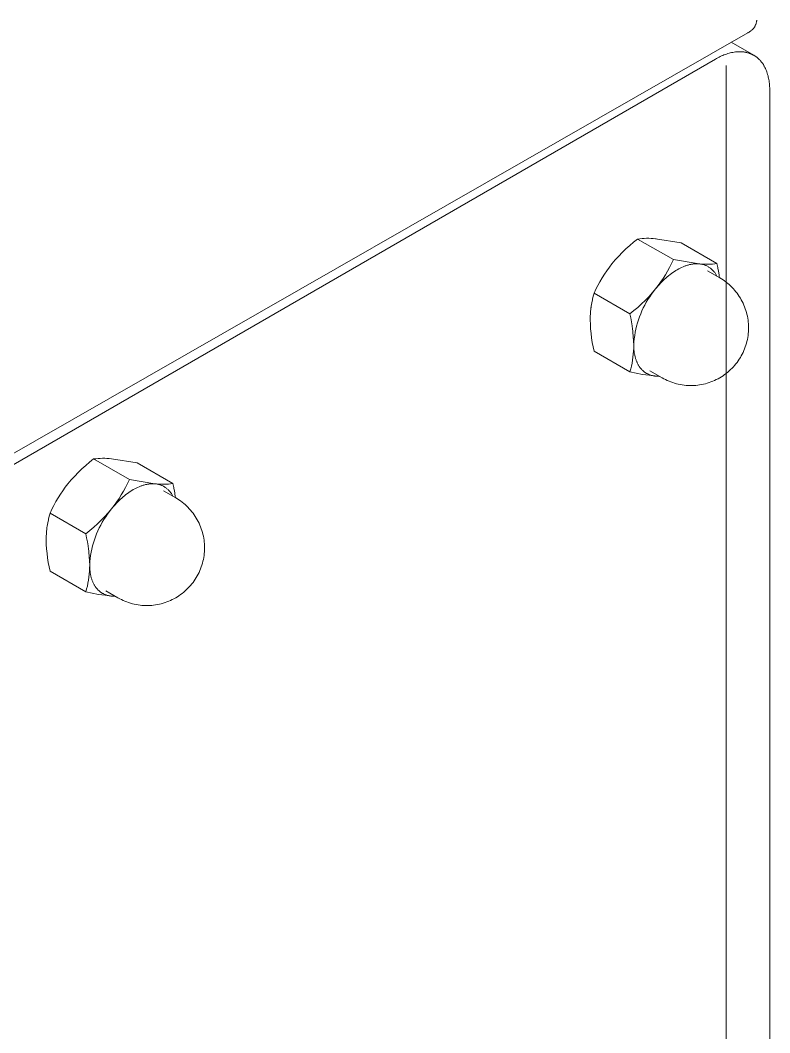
# Model space of a CAD drawing. Header units: inches. Extents: x -14 to 184, y -4 to 134.
# Drawn here: x 172.62 to 176.45, y 71.95 to 77.12 of the extents above; entities that cross this region are included whole.
import ezdxf

# ---------------------------------------------------------------- set-up
doc = ezdxf.new("R2010")
doc.units = ezdxf.units.IN
doc.layers.add('ZANO_R', color=7, linetype='Continuous', lineweight=0)

msp = doc.modelspace()

# ---------------------------------------------------------------- linework, layer by layer
at = {"layer": 'ZANO_R'}
for p, q in [((176.381, 77.10528), (176.38007, 77.10276)), ((176.38184, 77.10784), (176.381, 77.10528)), ((176.3826, 77.11042), (176.38184, 77.10784)), ((176.38326, 77.11303), (176.3826, 77.11042)), ((176.38384, 77.11566), (176.38326, 77.11303)), ((176.38433, 77.11831), (176.38384, 77.11566)), ((176.38473, 77.12097), (176.38433, 77.11831)), ((176.38503, 77.12365), (176.38473, 77.12097)), ((176.33842, 77.05908), (163.9683, 69.97924)), ((176.34086, 77.06021), (176.33842, 77.05908)), ((176.34327, 77.06143), (176.34086, 77.06021)), ((176.34562, 77.06272), (176.34327, 77.06143)), ((176.34794, 77.0641), (176.34562, 77.06272)), ((176.3502, 77.06555), (176.34794, 77.0641)), ((176.35242, 77.06708), (176.3502, 77.06555)), ((176.35458, 77.06869), (176.35242, 77.06708)), ((176.35668, 77.07037), (176.35458, 77.06869)), ((176.35873, 77.07212), (176.35668, 77.07037)), ((176.36072, 77.07393), (176.35873, 77.07212)), ((176.36264, 77.07582), (176.36072, 77.07393)), ((176.3645, 77.07777), (176.36264, 77.07582)), ((176.36629, 77.07978), (176.3645, 77.07777)), ((176.36801, 77.08185), (176.36629, 77.07978)), ((176.36966, 77.08398), (176.36801, 77.08185)), ((176.37123, 77.08616), (176.36966, 77.08398)), ((176.37273, 77.08839), (176.37123, 77.08616)), ((176.37416, 77.09068), (176.37273, 77.08839)), ((176.3755, 77.09301), (176.37416, 77.09068)), ((176.37677, 77.09539), (176.3755, 77.09301)), ((176.37795, 77.09781), (176.37677, 77.09539)), ((176.37905, 77.10026), (176.37795, 77.09781)), ((176.38007, 77.10276), (176.37905, 77.10026)), ((176.36983, 76.94437), (176.25442, 77.011)), ((176.22364, 76.94875), (176.23011, 76.95101)), ((176.23011, 76.95101), (176.23659, 76.95309)), ((176.23659, 76.95309), (176.24309, 76.95499)), ((176.24309, 76.95499), (176.24958, 76.95669)), ((176.24958, 76.95669), (176.25607, 76.95819)), ((176.25607, 76.95819), (176.26255, 76.95949)), ((176.26255, 76.95949), (176.26901, 76.96058)), ((176.26901, 76.96058), (176.27545, 76.96146)), ((176.27545, 76.96146), (176.28186, 76.96213)), ((176.28186, 76.96213), (176.28823, 76.96257)), ((176.28823, 76.96257), (176.2914, 76.96271)), ((176.2914, 76.96271), (176.29456, 76.96279)), ((176.29456, 76.96279), (176.29771, 76.96281)), ((176.29771, 76.96281), (176.30084, 76.96278)), ((176.30084, 76.96278), (176.30396, 76.96269)), ((176.30396, 76.96269), (176.30706, 76.96254)), ((176.30706, 76.96254), (176.31015, 76.96234)), ((176.31015, 76.96234), (176.31322, 76.96207)), ((176.31322, 76.96207), (176.31627, 76.96175)), ((176.31627, 76.96175), (176.31931, 76.96137)), ((176.31931, 76.96137), (176.32232, 76.96092)), ((176.32232, 76.96092), (176.32532, 76.96042)), ((176.32532, 76.96042), (176.32829, 76.95986)), ((176.32829, 76.95986), (176.33124, 76.95925)), ((176.33124, 76.95925), (176.33417, 76.95857)), ((176.33417, 76.95857), (176.33708, 76.95783)), ((176.33708, 76.95783), (176.33996, 76.95703)), ((176.33996, 76.95703), (176.34281, 76.95618)), ((176.34281, 76.95618), (176.34564, 76.95526)), ((176.34564, 76.95526), (176.34845, 76.95428)), ((176.34845, 76.95428), (176.35122, 76.95325)), ((176.35122, 76.95325), (176.35397, 76.95216)), ((176.35397, 76.95216), (176.35669, 76.951)), ((176.35669, 76.951), (176.35938, 76.94979)), ((176.35938, 76.94979), (176.36204, 76.94852)), ((176.17298, 76.92487), (164.20227, 70.01358)), ((176.17298, 76.92487), (176.17916, 76.92836)), ((176.17916, 76.92836), (176.18539, 76.93172)), ((176.18539, 76.93172), (176.19167, 76.93494)), ((176.19167, 76.93494), (176.19799, 76.93801)), ((176.19799, 76.93801), (176.20436, 76.94094)), ((176.20436, 76.94094), (176.21076, 76.94371)), ((176.21076, 76.94371), (176.21718, 76.94631)), ((176.21718, 76.94631), (176.22364, 76.94875)), ((176.36204, 76.94852), (176.36467, 76.9472)), ((176.36467, 76.9472), (176.36727, 76.94581)), ((176.36727, 76.94581), (176.36983, 76.94437)), ((176.36983, 76.94437), (176.37236, 76.94287)), ((176.37236, 76.94287), (176.37486, 76.94131)), ((176.37486, 76.94131), (176.37732, 76.9397)), ((176.37732, 76.9397), (176.37975, 76.93803)), ((176.37975, 76.93803), (176.38214, 76.93631)), ((176.38214, 76.93631), (176.3845, 76.93453)), ((176.3845, 76.93453), (176.38682, 76.9327)), ((176.38682, 76.9327), (176.38911, 76.93081)), ((176.38911, 76.93081), (176.39135, 76.92887)), ((176.39135, 76.92887), (176.39356, 76.92688)), ((176.39356, 76.92688), (176.39573, 76.92483)), ((176.39573, 76.92483), (176.39786, 76.92273)), ((176.39786, 76.92273), (176.39995, 76.92059)), ((176.39995, 76.92059), (176.40201, 76.91839)), ((176.40201, 76.91839), (176.40402, 76.91614)), ((176.40402, 76.91614), (176.40599, 76.91385)), ((176.40599, 76.91385), (176.40792, 76.9115)), ((176.40792, 76.9115), (176.40981, 76.90911)), ((176.40981, 76.90911), (176.41166, 76.90668)), ((176.41166, 76.90668), (176.41346, 76.9042)), ((176.41346, 76.9042), (176.41523, 76.90167)), ((176.41523, 76.90167), (176.41695, 76.8991)), ((176.41695, 76.8991), (176.41863, 76.89649)), ((176.22866, 76.89273), (176.22866, 64.22738)), ((176.41863, 76.89649), (176.42027, 76.89383)), ((176.42027, 76.89383), (176.42186, 76.89113)), ((176.42186, 76.89113), (176.42341, 76.8884)), ((176.42341, 76.8884), (176.42492, 76.88562)), ((176.42492, 76.88562), (176.42639, 76.88281)), ((176.42639, 76.88281), (176.42919, 76.87707)), ((176.42919, 76.87707), (176.43182, 76.87118)), ((176.43182, 76.87118), (176.43428, 76.86517)), ((176.43428, 76.86517), (176.43656, 76.85902)), ((176.43656, 76.85902), (176.43868, 76.85276)), ((176.43868, 76.85276), (176.44062, 76.84639)), ((176.44062, 76.84639), (176.4424, 76.83991)), ((176.4424, 76.83991), (176.444, 76.83334)), ((176.444, 76.83334), (176.44544, 76.82669)), ((176.44544, 76.82669), (176.44672, 76.81995)), ((176.44672, 76.81995), (176.44784, 76.81315)), ((176.44784, 76.81315), (176.44879, 76.80628)), ((176.44879, 76.80628), (176.44959, 76.79935)), ((176.44959, 76.79935), (176.45024, 76.79238)), ((176.45024, 76.79238), (176.45074, 76.78536)), ((176.45074, 76.78536), (176.45109, 76.77831)), ((176.45109, 76.77831), (176.4513, 76.77124)), ((176.4513, 76.77124), (176.45137, 76.76414)), ((176.45137, 64.0988), (176.45137, 76.76414)), ((175.71551, 75.95411), (175.73488, 75.97168)), ((175.73488, 75.97168), (175.75481, 75.98861)), ((175.75481, 75.98861), (175.77529, 76.00488)), ((175.77529, 76.00488), (175.78666, 76.0063)), ((175.95822, 75.89926), (175.77529, 76.00488)), ((175.78666, 76.0063), (175.79807, 76.00738)), ((175.79807, 76.00738), (175.80952, 76.0081)), ((175.80952, 76.0081), (175.82097, 76.00847)), ((175.82097, 76.00847), (175.83244, 76.00848)), ((175.83244, 76.00848), (175.84389, 76.00815)), ((175.84389, 76.00815), (175.85534, 76.00746)), ((175.85534, 76.00746), (175.86675, 76.00641)), ((175.86965, 76.00612), (175.86675, 76.00641)), ((175.86675, 76.00641), (175.998, 75.98498)), ((175.998, 75.98498), (176.18093, 75.87937)), ((175.66097, 75.89777), (175.67853, 75.91714)), ((175.67853, 75.91714), (175.69672, 75.93593)), ((175.69672, 75.93593), (175.71551, 75.95411)), ((175.63062, 75.86038), (175.64404, 75.87783)), ((175.64404, 75.87783), (175.66097, 75.89777)), ((175.94884, 75.87934), (175.93886, 75.85972)), ((175.95822, 75.89926), (175.94884, 75.87934)), ((176.08946, 75.87783), (175.95822, 75.89926)), ((176.00781, 75.86285), (176.00043, 75.85959)), ((176.01514, 75.8658), (176.00781, 75.86285)), ((176.01879, 75.86716), (176.01514, 75.8658)), ((176.02242, 75.86844), (176.01879, 75.86716)), ((176.02603, 75.86964), (176.02242, 75.86844)), ((176.02962, 75.87076), (176.02603, 75.86964)), ((176.03318, 75.87181), (176.02962, 75.87076)), ((176.03673, 75.87277), (176.03318, 75.87181)), ((176.04025, 75.87366), (176.03673, 75.87277)), ((176.04375, 75.87447), (176.04025, 75.87366)), ((176.04722, 75.8752), (176.04375, 75.87447)), ((176.05067, 75.87586), (176.04722, 75.8752)), ((176.05408, 75.87643), (176.05067, 75.87586)), ((176.05747, 75.87693), (176.05408, 75.87643)), ((176.06082, 75.87736), (176.05747, 75.87693)), ((176.06415, 75.8777), (176.06082, 75.87736)), ((176.06744, 75.87798), (176.06415, 75.8777)), ((176.07069, 75.87817), (176.06744, 75.87798)), ((176.07391, 75.8783), (176.07069, 75.87817)), ((176.0771, 75.87835), (176.07391, 75.8783)), ((176.08025, 75.87833), (176.0771, 75.87835)), ((176.08336, 75.87823), (176.08025, 75.87833)), ((176.08643, 75.87807), (176.08336, 75.87823)), ((176.08946, 75.87783), (176.08643, 75.87807)), ((176.10088, 75.87679), (176.08946, 75.87783)), ((176.09319, 75.87747), (176.08946, 75.87783)), ((176.09689, 75.87698), (176.09319, 75.87747)), ((176.10058, 75.87637), (176.09689, 75.87698)), ((176.10425, 75.87563), (176.10058, 75.87637)), ((176.11232, 75.8761), (176.10088, 75.87679)), ((176.10789, 75.87477), (176.10425, 75.87563)), ((176.1115, 75.87379), (176.10789, 75.87477)), ((176.11507, 75.87268), (176.1115, 75.87379)), ((176.12378, 75.87576), (176.11232, 75.8761)), ((176.1186, 75.87145), (176.11507, 75.87268)), ((176.12209, 75.87011), (176.1186, 75.87145)), ((176.12554, 75.86865), (176.12209, 75.87011)), ((176.13524, 75.87578), (176.12378, 75.87576)), ((176.12893, 75.86707), (176.12554, 75.86865)), ((176.13226, 75.86538), (176.12893, 75.86707)), ((176.13554, 75.86358), (176.13226, 75.86538)), ((176.1467, 75.87615), (176.13524, 75.87578)), ((176.13875, 75.86166), (176.13554, 75.86358)), ((176.15814, 75.87687), (176.1467, 75.87615)), ((176.16955, 75.87795), (176.15814, 75.87687)), ((176.18093, 75.87937), (176.16955, 75.87795)), ((176.18093, 75.87937), (176.18363, 75.8667)), ((176.18523, 75.85882), (176.18363, 75.8667)), ((175.59368, 75.80565), (175.60543, 75.82427)), ((175.60543, 75.82427), (175.61775, 75.84251)), ((175.61775, 75.84251), (175.63062, 75.86038)), ((175.91711, 75.82144), (175.90536, 75.80282)), ((175.92828, 75.84041), (175.91711, 75.82144)), ((175.9266, 75.81128), (175.91948, 75.80508)), ((175.9338, 75.81727), (175.9266, 75.81128)), ((175.93886, 75.85972), (175.92828, 75.84041)), ((175.94107, 75.82303), (175.9338, 75.81727)), ((175.9484, 75.82855), (175.94107, 75.82303)), ((175.95579, 75.83381), (175.9484, 75.82855)), ((175.96321, 75.83881), (175.95579, 75.83381)), ((175.97065, 75.84355), (175.96321, 75.83881)), ((175.97811, 75.84799), (175.97065, 75.84355)), ((175.98556, 75.85216), (175.97811, 75.84799)), ((175.99301, 75.85602), (175.98556, 75.85216)), ((176.00043, 75.85959), (175.99301, 75.85602)), ((176.19534, 75.80636), (176.1327, 75.84253)), ((176.1419, 75.85964), (176.13875, 75.86166)), ((176.14498, 75.85752), (176.1419, 75.85964)), ((176.14798, 75.85529), (176.14498, 75.85752)), ((176.15091, 75.85296), (176.14798, 75.85529)), ((176.15375, 75.85053), (176.15091, 75.85296)), ((176.15652, 75.84801), (176.15375, 75.85053)), ((176.15919, 75.8454), (176.15652, 75.84801)), ((176.16178, 75.8427), (176.15919, 75.8454)), ((176.16427, 75.83991), (176.16178, 75.8427)), ((176.16667, 75.83704), (176.16427, 75.83991)), ((176.16896, 75.83408), (176.16667, 75.83704)), ((176.17116, 75.83106), (176.16896, 75.83408)), ((176.17325, 75.82796), (176.17116, 75.83106)), ((176.17524, 75.82479), (176.17325, 75.82796)), ((176.17712, 75.82156), (176.17524, 75.82479)), ((176.17889, 75.81826), (176.17712, 75.82156)), ((176.18055, 75.81491), (176.17889, 75.81826)), ((176.18523, 75.85882), (176.18632, 75.85332)), ((176.18723, 75.84858), (176.18632, 75.85332)), ((176.18723, 75.84858), (176.19033, 75.83145)), ((176.19088, 75.8282), (176.19033, 75.83145)), ((176.19088, 75.8282), (176.19166, 75.8235)), ((176.19252, 75.81806), (176.19166, 75.8235)), ((176.19252, 75.81806), (176.19298, 75.81512)), ((176.19403, 75.80796), (176.19298, 75.81512)), ((175.56195, 75.74774), (175.57193, 75.76737)), ((175.57193, 75.76737), (175.58251, 75.78667)), ((175.58251, 75.78667), (175.59368, 75.80565)), ((175.88017, 75.76671), (175.86675, 75.74925)), ((175.87912, 75.76404), (175.87286, 75.7567)), ((175.88552, 75.77127), (175.87912, 75.76404)), ((175.89304, 75.78457), (175.88017, 75.76671)), ((175.89207, 75.77836), (175.88552, 75.77127)), ((175.89875, 75.7853), (175.89207, 75.77836)), ((175.90536, 75.80282), (175.89304, 75.78457)), ((175.90555, 75.79207), (175.89875, 75.7853)), ((175.91246, 75.79867), (175.90555, 75.79207)), ((175.91948, 75.80508), (175.91246, 75.79867)), ((176.19403, 75.80796), (176.19417, 75.80704)), ((176.19534, 75.80636), (176.20389, 75.80123)), ((176.20389, 75.80123), (176.21227, 75.79581)), ((176.21227, 75.79581), (176.22046, 75.79012)), ((176.22046, 75.79012), (176.22844, 75.78415)), ((176.22844, 75.78415), (176.23623, 75.77791)), ((176.23623, 75.77791), (176.2438, 75.77141)), ((176.2438, 75.77141), (176.25114, 75.76466)), ((176.25114, 75.76466), (176.25825, 75.75767)), ((175.54451, 75.69679), (175.54831, 75.71237)), ((175.54831, 75.71237), (175.55258, 75.72782)), ((175.55258, 75.72782), (175.56195, 75.74774)), ((175.55258, 75.72782), (175.7355, 75.62221)), ((175.83226, 75.70995), (175.81407, 75.69116)), ((175.83719, 75.70963), (175.82825, 75.69578)), ((175.84983, 75.72932), (175.83226, 75.70995)), ((175.84659, 75.72317), (175.83719, 75.70963)), ((175.85645, 75.73638), (175.84659, 75.72317)), ((175.86675, 75.74925), (175.84983, 75.72932)), ((175.86675, 75.74925), (175.85645, 75.73638)), ((175.87286, 75.7567), (175.86675, 75.74925)), ((176.25825, 75.75767), (176.26512, 75.75044)), ((176.26512, 75.75044), (176.27175, 75.74298)), ((176.27175, 75.74298), (176.27812, 75.73531)), ((176.27812, 75.73531), (176.28422, 75.72742)), ((176.28422, 75.72742), (176.29006, 75.71933)), ((176.29006, 75.71933), (176.29561, 75.71105)), ((176.29561, 75.71105), (176.30089, 75.70258)), ((175.53686, 75.65445), (175.53792, 75.66194)), ((175.53792, 75.66194), (175.54066, 75.67818)), ((175.54066, 75.67818), (175.54395, 75.69432)), ((175.54395, 75.69432), (175.54439, 75.69628)), ((175.54439, 75.69628), (175.54451, 75.69679)), ((175.77591, 75.6554), (175.75598, 75.63848)), ((175.79528, 75.67297), (175.77591, 75.6554)), ((175.81407, 75.69116), (175.79528, 75.67297)), ((175.81179, 75.66722), (175.8043, 75.65253)), ((175.81978, 75.68164), (175.81179, 75.66722)), ((175.82825, 75.69578), (175.81978, 75.68164)), ((176.30089, 75.70258), (176.30588, 75.69395)), ((176.30588, 75.69395), (176.31057, 75.68515)), ((176.31057, 75.68515), (176.31496, 75.67619)), ((176.31496, 75.67619), (176.31905, 75.66709)), ((176.31905, 75.66709), (176.32283, 75.65786)), ((176.32283, 75.65786), (176.32629, 75.64851)), ((175.53269, 75.59083), (175.53284, 75.60303)), ((175.53283, 75.60303), (175.53303, 75.60951)), ((175.53304, 75.60951), (175.53365, 75.6216)), ((175.53365, 75.6216), (175.53456, 75.63366)), ((175.53456, 75.63366), (175.53578, 75.6457)), ((175.53577, 75.6457), (175.53664, 75.65284)), ((175.53665, 75.65284), (175.53686, 75.65445)), ((175.75598, 75.63848), (175.7355, 75.62221)), ((175.7355, 75.62221), (175.73979, 75.60175)), ((175.78487, 75.60708), (175.77943, 75.59151)), ((175.79083, 75.62244), (175.78487, 75.60708)), ((175.79731, 75.6376), (175.79083, 75.62244)), ((175.8043, 75.65253), (175.79731, 75.6376)), ((176.32629, 75.64851), (176.32944, 75.63904)), ((176.32944, 75.63904), (176.33226, 75.62948)), ((176.33226, 75.62948), (176.33476, 75.61982)), ((176.33476, 75.61982), (176.33694, 75.61009)), ((176.33694, 75.61009), (176.33878, 75.60028)), ((175.53342, 75.56777), (175.53269, 75.59083)), ((175.53486, 75.54475), (175.53342, 75.56777)), ((175.73979, 75.60175), (175.74369, 75.58121)), ((175.74369, 75.58121), (175.7471, 75.5609)), ((175.7471, 75.5609), (175.7473, 75.55962)), ((175.7473, 75.55962), (175.74815, 75.55395)), ((175.74815, 75.55395), (175.74861, 75.5508)), ((175.77015, 75.55988), (175.76632, 75.54385)), ((175.77452, 75.57578), (175.77015, 75.55988)), ((175.77943, 75.59151), (175.77452, 75.57578)), ((176.33878, 75.60028), (176.34029, 75.59043)), ((176.34029, 75.59043), (176.34147, 75.58052)), ((176.34147, 75.58052), (176.34231, 75.57058)), ((176.34231, 75.57058), (176.34281, 75.56062)), ((176.34281, 75.56062), (176.34298, 75.55065)), ((175.537, 75.52178), (175.53486, 75.54475)), ((175.53985, 75.49888), (175.537, 75.52178)), ((175.74861, 75.5508), (175.7554, 75.46225)), ((175.76029, 75.51144), (175.7581, 75.4951)), ((175.76303, 75.5277), (175.76029, 75.51144)), ((175.76632, 75.54385), (175.76303, 75.5277)), ((176.33878, 75.50101), (176.33694, 75.49121)), ((176.34029, 75.51087), (176.33878, 75.50101)), ((176.34147, 75.52078), (176.34029, 75.51087)), ((176.34231, 75.53071), (176.34147, 75.52078)), ((176.34281, 75.54068), (176.34231, 75.53071)), ((176.34298, 75.55065), (176.34281, 75.54068)), ((175.5434, 75.47608), (175.53985, 75.49888)), ((175.54764, 75.45341), (175.5434, 75.47608)), ((175.55258, 75.43087), (175.54764, 75.45341)), ((175.7554, 75.46225), (175.75517, 75.44682)), ((175.75647, 75.4787), (175.7554, 75.46225)), ((175.7554, 75.46225), (175.75551, 75.45424)), ((175.75551, 75.45424), (175.75584, 75.44631)), ((175.7581, 75.4951), (175.75647, 75.4787)), ((176.32629, 75.45279), (176.32283, 75.44344)), ((176.32944, 75.46225), (176.32629, 75.45279)), ((176.33226, 75.47182), (176.32944, 75.46225)), ((176.33476, 75.48148), (176.33226, 75.47182)), ((176.33694, 75.49121), (176.33476, 75.48148)), ((175.55258, 75.43087), (175.7355, 75.32526)), ((175.75149, 75.40068), (175.74927, 75.3854)), ((175.75321, 75.41601), (175.75149, 75.40068)), ((175.75444, 75.4314), (175.75321, 75.41601)), ((175.75517, 75.44682), (175.75444, 75.4314)), ((175.75584, 75.44631), (175.7564, 75.43847)), ((175.7564, 75.43847), (175.75719, 75.43072)), ((175.75719, 75.43072), (175.75821, 75.42309)), ((175.75821, 75.42309), (175.75948, 75.4156)), ((175.75948, 75.4156), (175.7602, 75.4119)), ((175.7602, 75.4119), (175.76098, 75.40825)), ((175.76098, 75.40825), (175.76182, 75.40463)), ((175.76182, 75.40463), (175.76272, 75.40105)), ((175.76272, 75.40105), (175.76369, 75.39752)), ((175.76369, 75.39752), (175.76471, 75.39404)), ((176.30089, 75.39871), (176.29561, 75.39025)), ((176.30588, 75.40735), (176.30089, 75.39871)), ((176.31057, 75.41615), (176.30588, 75.40735)), ((176.31496, 75.42511), (176.31057, 75.41615)), ((176.31905, 75.4342), (176.31496, 75.42511)), ((176.32283, 75.44344), (176.31905, 75.4342)), ((175.74336, 75.35511), (175.73967, 75.34012)), ((175.74656, 75.37021), (175.74336, 75.35511)), ((175.74927, 75.3854), (175.74656, 75.37021)), ((175.76471, 75.39404), (175.76579, 75.3906)), ((175.76579, 75.3906), (175.76694, 75.38721)), ((175.76694, 75.38721), (175.76814, 75.38387)), ((175.76814, 75.38387), (175.7694, 75.38058)), ((175.7694, 75.38058), (175.77072, 75.37735)), ((175.77072, 75.37735), (175.77211, 75.37417)), ((175.77211, 75.37417), (175.77355, 75.37104)), ((175.77355, 75.37104), (175.77504, 75.36798)), ((175.77504, 75.36798), (175.7766, 75.36497)), ((175.7766, 75.36497), (175.77822, 75.36203)), ((175.77822, 75.36203), (175.77989, 75.35915)), ((175.77989, 75.35915), (175.78161, 75.35633)), ((175.78161, 75.35633), (175.7834, 75.35358)), ((175.7834, 75.35358), (175.78523, 75.35089)), ((175.78523, 75.35089), (175.78713, 75.34827)), ((175.78713, 75.34827), (175.78907, 75.34572)), ((175.78907, 75.34572), (175.79107, 75.34324)), ((176.26512, 75.35086), (176.25825, 75.34363)), ((176.27175, 75.35831), (176.26512, 75.35086)), ((176.27812, 75.36599), (176.27175, 75.35831)), ((176.28422, 75.37388), (176.27812, 75.36599)), ((176.29006, 75.38197), (176.28422, 75.37388)), ((176.29561, 75.39025), (176.29006, 75.38197)), ((175.73967, 75.34012), (175.7355, 75.32526)), ((175.7355, 75.32526), (175.76807, 75.31848)), ((175.76807, 75.31848), (175.80082, 75.31264)), ((175.79107, 75.34324), (175.79312, 75.34083)), ((175.79312, 75.34083), (175.79522, 75.33849)), ((175.79522, 75.33849), (175.79737, 75.33622)), ((175.79737, 75.33622), (175.79956, 75.33403)), ((175.79956, 75.33403), (175.80181, 75.33191)), ((175.80082, 75.31264), (175.83372, 75.30776)), ((175.80181, 75.33191), (175.8041, 75.32986)), ((175.8041, 75.32986), (175.80644, 75.32789)), ((175.80644, 75.32789), (175.80882, 75.32599)), ((175.80882, 75.32599), (175.81124, 75.32417)), ((175.81124, 75.32417), (175.81371, 75.32243)), ((175.81371, 75.32243), (175.81622, 75.32076)), ((175.81622, 75.32076), (175.81876, 75.31917)), ((175.81876, 75.31917), (175.82135, 75.31765)), ((175.82135, 75.31765), (175.82397, 75.31622)), ((175.82397, 75.31622), (175.82662, 75.31486)), ((175.82662, 75.31486), (175.82931, 75.31358)), ((175.82931, 75.31358), (175.83204, 75.31237)), ((175.83204, 75.31237), (175.83479, 75.31124)), ((175.83372, 75.30776), (175.86675, 75.30383)), ((175.83479, 75.31124), (175.83757, 75.31019)), ((175.90007, 75.29493), (175.83743, 75.3311)), ((175.83757, 75.31019), (175.84039, 75.30922)), ((175.84039, 75.30922), (175.84323, 75.30832)), ((175.84323, 75.30832), (175.84609, 75.3075)), ((175.84609, 75.3075), (175.84898, 75.30675)), ((175.84898, 75.30675), (175.85189, 75.30608)), ((175.85189, 75.30608), (175.85483, 75.30548)), ((175.85483, 75.30548), (175.85778, 75.30496)), ((175.85778, 75.30496), (175.86076, 75.30451)), ((175.86076, 75.30451), (175.86375, 75.30413)), ((175.86375, 75.30413), (175.86675, 75.30383)), ((175.86675, 75.30383), (175.87695, 75.30301)), ((175.86675, 75.30383), (175.87137, 75.3035)), ((175.87137, 75.3035), (175.876, 75.30333)), ((175.876, 75.30333), (175.88064, 75.30333)), ((175.87695, 75.30301), (175.88716, 75.30238)), ((175.88064, 75.30333), (175.88527, 75.30348)), ((175.90879, 75.29009), (175.90007, 75.29493)), ((176.19534, 75.29493), (176.18662, 75.29009)), ((176.20389, 75.30006), (176.19534, 75.29493)), ((176.21227, 75.30548), (176.20389, 75.30006)), ((176.22046, 75.31118), (176.21227, 75.30548)), ((176.22844, 75.31715), (176.22046, 75.31118)), ((176.23623, 75.32339), (176.22844, 75.31715)), ((176.2438, 75.32989), (176.23623, 75.32339)), ((176.25114, 75.33663), (176.2438, 75.32989)), ((176.25825, 75.34363), (176.25114, 75.33663)), ((175.91767, 75.28555), (175.90879, 75.29009)), ((175.92669, 75.28131), (175.91767, 75.28555)), ((175.93586, 75.27737), (175.92669, 75.28131)), ((175.94515, 75.27375), (175.93586, 75.27737)), ((175.95456, 75.27045), (175.94515, 75.27375)), ((175.96408, 75.26746), (175.95456, 75.27045)), ((175.97369, 75.2648), (175.96408, 75.26746)), ((175.98339, 75.26246), (175.97369, 75.2648)), ((175.99316, 75.26045), (175.98339, 75.26246)), ((176.00299, 75.25878), (175.99316, 75.26045)), ((176.01287, 75.25743), (176.00299, 75.25878)), ((176.0228, 75.25643), (176.01287, 75.25743)), ((176.03275, 75.25575), (176.0228, 75.25643)), ((176.04272, 75.25542), (176.03275, 75.25575)), ((176.05269, 75.25542), (176.04272, 75.25542)), ((176.06266, 75.25575), (176.05269, 75.25542)), ((176.07261, 75.25643), (176.06266, 75.25575)), ((176.08253, 75.25743), (176.07261, 75.25643)), ((176.09242, 75.25878), (176.08253, 75.25743)), ((176.10225, 75.26045), (176.09242, 75.25878)), ((176.11202, 75.26246), (176.10225, 75.26045)), ((176.12172, 75.2648), (176.11202, 75.26246)), ((176.13133, 75.26746), (176.12172, 75.2648)), ((176.14084, 75.27045), (176.13133, 75.26746)), ((176.15026, 75.27375), (176.14084, 75.27045)), ((176.15955, 75.27737), (176.15026, 75.27375)), ((176.16871, 75.28131), (176.15955, 75.27737)), ((176.17774, 75.28555), (176.16871, 75.28131)), ((176.18662, 75.29009), (176.17774, 75.28555)), ((172.97093, 74.86351), (172.9914, 74.87978)), ((172.9914, 74.87978), (173.00278, 74.88121)), ((173.17433, 74.77417), (172.9914, 74.87978)), ((173.00278, 74.88121), (173.01419, 74.88228)), ((173.01419, 74.88228), (173.02563, 74.883)), ((173.02563, 74.883), (173.03709, 74.88337)), ((173.03709, 74.88337), (173.04855, 74.88339)), ((173.04855, 74.88339), (173.06001, 74.88305)), ((173.06001, 74.88305), (173.07145, 74.88236)), ((173.07145, 74.88236), (173.08287, 74.88132)), ((173.08287, 74.88132), (173.21411, 74.85989)), ((172.91284, 74.81083), (172.93162, 74.82902)), ((172.93162, 74.82902), (172.951, 74.84659)), ((172.951, 74.84659), (172.97093, 74.86351)), ((173.21411, 74.85989), (173.39704, 74.75428)), ((172.87708, 74.77267), (172.89465, 74.79204)), ((172.89465, 74.79204), (172.91284, 74.81083)), ((172.83387, 74.71742), (172.84674, 74.73528)), ((172.84674, 74.73528), (172.86016, 74.75274)), ((172.86016, 74.75274), (172.87708, 74.77267)), ((173.15497, 74.73462), (173.14439, 74.71532)), ((173.16496, 74.75425), (173.15497, 74.73462)), ((173.17433, 74.77417), (173.16496, 74.75425)), ((173.30558, 74.75274), (173.17433, 74.77417)), ((173.19422, 74.7229), (173.18676, 74.71845)), ((173.20168, 74.72706), (173.19422, 74.7229)), ((173.20912, 74.73093), (173.20168, 74.72706)), ((173.21654, 74.73449), (173.20912, 74.73093)), ((173.22393, 74.73775), (173.21654, 74.73449)), ((173.23126, 74.7407), (173.22393, 74.73775)), ((173.2349, 74.74206), (173.23126, 74.7407)), ((173.23853, 74.74334), (173.2349, 74.74206)), ((173.24214, 74.74454), (173.23853, 74.74334)), ((173.24573, 74.74567), (173.24214, 74.74454)), ((173.2493, 74.74671), (173.24573, 74.74567)), ((173.25284, 74.74768), (173.2493, 74.74671)), ((173.25637, 74.74857), (173.25284, 74.74768)), ((173.25986, 74.74938), (173.25637, 74.74857)), ((173.26334, 74.75011), (173.25986, 74.74938)), ((173.26678, 74.75076), (173.26334, 74.75011)), ((173.2702, 74.75134), (173.26678, 74.75076)), ((173.27358, 74.75184), (173.2702, 74.75134)), ((173.27694, 74.75226), (173.27358, 74.75184)), ((173.28026, 74.75261), (173.27694, 74.75226)), ((173.28355, 74.75288), (173.28026, 74.75261)), ((173.28681, 74.75308), (173.28355, 74.75288)), ((173.29003, 74.7532), (173.28681, 74.75308)), ((173.29321, 74.75325), (173.29003, 74.7532)), ((173.29636, 74.75323), (173.29321, 74.75325)), ((173.29947, 74.75314), (173.29636, 74.75323)), ((173.30254, 74.75297), (173.29947, 74.75314)), ((173.30558, 74.75274), (173.30254, 74.75297)), ((173.31699, 74.7517), (173.30558, 74.75274)), ((173.3093, 74.75238), (173.30558, 74.75274)), ((173.31301, 74.75189), (173.3093, 74.75238)), ((173.3167, 74.75127), (173.31301, 74.75189)), ((173.32036, 74.75054), (173.3167, 74.75127)), ((173.32844, 74.75101), (173.31699, 74.7517)), ((173.324, 74.74968), (173.32036, 74.75054)), ((173.32761, 74.74869), (173.324, 74.74968)), ((173.33118, 74.74759), (173.32761, 74.74869)), ((173.33989, 74.75067), (173.32844, 74.75101)), ((173.33472, 74.74636), (173.33118, 74.74759)), ((173.33821, 74.74502), (173.33472, 74.74636)), ((173.34165, 74.74355), (173.33821, 74.74502)), ((173.35136, 74.75069), (173.33989, 74.75067)), ((173.34504, 74.74198), (173.34165, 74.74355)), ((173.34838, 74.74029), (173.34504, 74.74198)), ((173.35165, 74.73848), (173.34838, 74.74029)), ((173.36281, 74.75106), (173.35136, 74.75069)), ((173.35487, 74.73657), (173.35165, 74.73848)), ((173.35802, 74.73455), (173.35487, 74.73657)), ((173.36109, 74.73242), (173.35802, 74.73455)), ((173.3641, 74.73019), (173.36109, 74.73242)), ((173.37425, 74.75178), (173.36281, 74.75106)), ((173.36702, 74.72787), (173.3641, 74.73019)), ((173.36987, 74.72544), (173.36702, 74.72787)), ((173.37263, 74.72292), (173.36987, 74.72544)), ((173.37531, 74.7203), (173.37263, 74.72292)), ((173.38567, 74.75285), (173.37425, 74.75178)), ((173.39704, 74.75428), (173.38567, 74.75285)), ((173.39704, 74.75428), (173.39974, 74.74161)), ((173.40135, 74.73372), (173.39974, 74.74161)), ((173.40135, 74.73372), (173.40243, 74.72822)), ((173.40334, 74.72349), (173.40243, 74.72822)), ((173.40334, 74.72349), (173.40644, 74.70635)), ((172.79863, 74.66158), (172.8098, 74.68055)), ((172.8098, 74.68055), (172.82155, 74.69917)), ((172.82155, 74.69917), (172.83387, 74.71742)), ((173.12147, 74.67772), (173.10916, 74.65947)), ((173.13322, 74.69634), (173.12147, 74.67772)), ((173.12858, 74.67358), (173.12166, 74.66698)), ((173.1356, 74.67999), (173.12858, 74.67358)), ((173.14439, 74.71532), (173.13322, 74.69634)), ((173.14271, 74.68619), (173.1356, 74.67999)), ((173.14991, 74.69218), (173.14271, 74.68619)), ((173.15718, 74.69794), (173.14991, 74.69218)), ((173.16452, 74.70345), (173.15718, 74.69794)), ((173.1719, 74.70872), (173.16452, 74.70345)), ((173.17932, 74.71372), (173.1719, 74.70872)), ((173.18676, 74.71845), (173.17932, 74.71372)), ((173.41146, 74.68127), (173.34882, 74.71743)), ((173.37789, 74.7176), (173.37531, 74.7203)), ((173.38038, 74.71481), (173.37789, 74.7176)), ((173.38278, 74.71194), (173.38038, 74.71481)), ((173.38508, 74.70899), (173.38278, 74.71194)), ((173.38728, 74.70596), (173.38508, 74.70899)), ((173.38937, 74.70286), (173.38728, 74.70596)), ((173.39136, 74.6997), (173.38937, 74.70286)), ((173.39324, 74.69646), (173.39136, 74.6997)), ((173.395, 74.69317), (173.39324, 74.69646)), ((173.39666, 74.68981), (173.395, 74.69317)), ((173.40699, 74.70311), (173.40644, 74.70635)), ((173.40699, 74.70311), (173.40777, 74.69841)), ((173.40864, 74.69297), (173.40777, 74.69841)), ((173.40864, 74.69297), (173.40909, 74.69002)), ((173.41015, 74.68287), (173.40909, 74.69002)), ((173.41015, 74.68287), (173.41028, 74.68195)), ((173.41146, 74.68127), (173.42001, 74.67614)), ((173.42001, 74.67614), (173.42838, 74.67072)), ((173.42838, 74.67072), (173.43657, 74.66502)), ((172.76869, 74.60273), (172.77806, 74.62265)), ((172.77806, 74.62265), (172.78805, 74.64227)), ((172.78805, 74.64227), (172.79863, 74.66158)), ((173.08287, 74.62416), (173.06594, 74.60422)), ((173.08287, 74.62416), (173.07257, 74.61129)), ((173.09628, 74.64161), (173.08287, 74.62416)), ((173.08897, 74.63161), (173.08287, 74.62416)), ((173.09523, 74.63895), (173.08897, 74.63161)), ((173.10164, 74.64617), (173.09523, 74.63895)), ((173.10916, 74.65947), (173.09628, 74.64161)), ((173.10818, 74.65326), (173.10164, 74.64617)), ((173.11486, 74.6602), (173.10818, 74.65326)), ((173.12166, 74.66698), (173.11486, 74.6602)), ((173.43657, 74.66502), (173.44456, 74.65905)), ((173.44456, 74.65905), (173.45234, 74.65281)), ((173.45234, 74.65281), (173.45991, 74.64632)), ((173.45991, 74.64632), (173.46725, 74.63957)), ((173.46725, 74.63957), (173.47437, 74.63258)), ((173.47437, 74.63258), (173.48124, 74.62535)), ((173.48124, 74.62535), (173.48786, 74.61789)), ((172.75677, 74.55309), (172.76007, 74.56923)), ((172.76007, 74.56923), (172.76051, 74.57118)), ((172.76051, 74.57119), (172.76062, 74.5717)), ((172.76062, 74.5717), (172.76442, 74.58727)), ((172.76442, 74.58727), (172.76869, 74.60273)), ((172.76869, 74.60273), (172.95162, 74.49711)), ((173.04837, 74.58485), (173.03019, 74.56606)), ((173.04436, 74.57069), (173.03589, 74.55654)), ((173.0533, 74.58454), (173.04436, 74.57069)), ((173.06594, 74.60422), (173.04837, 74.58485)), ((173.06271, 74.59807), (173.0533, 74.58454)), ((173.07257, 74.61129), (173.06271, 74.59807)), ((173.48786, 74.61789), (173.49423, 74.61021)), ((173.49423, 74.61021), (173.50033, 74.60233)), ((173.50033, 74.60233), (173.50617, 74.59424)), ((173.50617, 74.59424), (173.51173, 74.58595)), ((173.51173, 74.58595), (173.517, 74.57749)), ((173.517, 74.57749), (173.52199, 74.56885)), ((173.52199, 74.56885), (173.52668, 74.56005)), ((172.75068, 74.50857), (172.75189, 74.52061)), ((172.75188, 74.52061), (172.75276, 74.52775)), ((172.75276, 74.52775), (172.75297, 74.52936)), ((172.75297, 74.52936), (172.75403, 74.53685)), ((172.75404, 74.53685), (172.75677, 74.55309)), ((172.99203, 74.53031), (172.97209, 74.51338)), ((173.0114, 74.54787), (172.99203, 74.53031)), ((173.03019, 74.56606), (173.0114, 74.54787)), ((173.02042, 74.52744), (173.01343, 74.51251)), ((173.02791, 74.54212), (173.02042, 74.52744)), ((173.03589, 74.55654), (173.02791, 74.54212)), ((173.52668, 74.56005), (173.53108, 74.5511)), ((173.53108, 74.5511), (173.53516, 74.542)), ((173.53516, 74.542), (173.53894, 74.53277)), ((173.53894, 74.53277), (173.54241, 74.52341)), ((173.54241, 74.52341), (173.54555, 74.51395)), ((172.7488, 74.46574), (172.74895, 74.47794)), ((172.74953, 74.44268), (172.7488, 74.46574)), ((172.74895, 74.47794), (172.74914, 74.48442)), ((172.74915, 74.48442), (172.74976, 74.4965)), ((172.74976, 74.4965), (172.75068, 74.50857)), ((172.97209, 74.51338), (172.95162, 74.49711)), ((172.95162, 74.49711), (172.95591, 74.47665)), ((172.95591, 74.47665), (172.95981, 74.45612)), ((172.99555, 74.46642), (172.99064, 74.45068)), ((173.00099, 74.48198), (172.99555, 74.46642)), ((173.00695, 74.49735), (173.00099, 74.48198)), ((173.01343, 74.51251), (173.00695, 74.49735)), ((173.54555, 74.51395), (173.54838, 74.50438)), ((173.54838, 74.50438), (173.55088, 74.49473)), ((173.55088, 74.49473), (173.55305, 74.48499)), ((173.55305, 74.48499), (173.55489, 74.47519)), ((173.55489, 74.47519), (173.5564, 74.46533)), ((173.5564, 74.46533), (173.55758, 74.45543)), ((172.75097, 74.41965), (172.74953, 74.44268)), ((172.75312, 74.39668), (172.75097, 74.41965)), ((172.95981, 74.45612), (172.96321, 74.43581)), ((172.96321, 74.43581), (172.96341, 74.43452)), ((172.96341, 74.43452), (172.96427, 74.42886)), ((172.96427, 74.42886), (172.96473, 74.4257)), ((172.96473, 74.4257), (172.97151, 74.33715)), ((172.98243, 74.41876), (172.97914, 74.4026)), ((172.98626, 74.43479), (172.98243, 74.41876)), ((172.99064, 74.45068), (172.98626, 74.43479)), ((173.55758, 74.45543), (173.55842, 74.44549)), ((173.55842, 74.44549), (173.55893, 74.43553)), ((173.55893, 74.41558), (173.55842, 74.40562)), ((173.55893, 74.43553), (173.55909, 74.42555)), ((173.55909, 74.42555), (173.55893, 74.41558)), ((172.75596, 74.37379), (172.75312, 74.39668)), ((172.75951, 74.35099), (172.75596, 74.37379)), ((172.97422, 74.37001), (172.97259, 74.3536)), ((172.97641, 74.38635), (172.97422, 74.37001)), ((172.97914, 74.4026), (172.97641, 74.38635)), ((173.55305, 74.36612), (173.55088, 74.35638)), ((173.55489, 74.37592), (173.55305, 74.36612)), ((173.5564, 74.38578), (173.55489, 74.37592)), ((173.55758, 74.39568), (173.5564, 74.38578)), ((173.55842, 74.40562), (173.55758, 74.39568)), ((172.76375, 74.32831), (172.75951, 74.35099)), ((172.76869, 74.30578), (172.76375, 74.32831)), ((172.97128, 74.32172), (172.97055, 74.3063)), ((172.97151, 74.33715), (172.97128, 74.32172)), ((172.97259, 74.3536), (172.97151, 74.33715)), ((172.97151, 74.33715), (172.97162, 74.32915)), ((172.97162, 74.32915), (172.97195, 74.32122)), ((172.97195, 74.32122), (172.97251, 74.31337)), ((172.97251, 74.31337), (172.9733, 74.30563)), ((173.53516, 74.30911), (173.53108, 74.30001)), ((173.53894, 74.31834), (173.53516, 74.30911)), ((173.54241, 74.3277), (173.53894, 74.31834)), ((173.54555, 74.33716), (173.54241, 74.3277)), ((173.54838, 74.34673), (173.54555, 74.33716)), ((173.55088, 74.35638), (173.54838, 74.34673)), ((172.76869, 74.30578), (172.95162, 74.20016)), ((172.96538, 74.26031), (172.96267, 74.24511)), ((172.9676, 74.27558), (172.96538, 74.26031)), ((172.96932, 74.29092), (172.9676, 74.27558)), ((172.97055, 74.3063), (172.96932, 74.29092)), ((172.9733, 74.30563), (172.97433, 74.298)), ((172.97433, 74.298), (172.97559, 74.2905)), ((172.97559, 74.2905), (172.97631, 74.28681)), ((172.97631, 74.28681), (172.97709, 74.28315)), ((172.97709, 74.28315), (172.97794, 74.27954)), ((172.97794, 74.27954), (172.97884, 74.27596)), ((172.97884, 74.27596), (172.9798, 74.27243)), ((172.9798, 74.27243), (172.98082, 74.26894)), ((172.98082, 74.26894), (172.98191, 74.2655)), ((172.98191, 74.2655), (172.98305, 74.26211)), ((172.98305, 74.26211), (172.98425, 74.25877)), ((172.98425, 74.25877), (172.98552, 74.25549)), ((173.50617, 74.25687), (173.50033, 74.24878)), ((173.51173, 74.26515), (173.50617, 74.25687)), ((173.517, 74.27362), (173.51173, 74.26515)), ((173.52199, 74.28226), (173.517, 74.27362)), ((173.52668, 74.29106), (173.52199, 74.28226)), ((173.53108, 74.30001), (173.52668, 74.29106)), ((172.95579, 74.21503), (172.95162, 74.20016)), ((172.95947, 74.23001), (172.95579, 74.21503)), ((172.96267, 74.24511), (172.95947, 74.23001)), ((172.98552, 74.25549), (172.98684, 74.25225)), ((172.98684, 74.25225), (172.98822, 74.24907)), ((172.98822, 74.24907), (172.98966, 74.24595)), ((172.98966, 74.24595), (172.99116, 74.24289)), ((172.99116, 74.24289), (172.99272, 74.23988)), ((172.99272, 74.23988), (172.99433, 74.23694)), ((172.99433, 74.23694), (172.996, 74.23406)), ((172.996, 74.23406), (172.99773, 74.23124)), ((172.99773, 74.23124), (172.99951, 74.22849)), ((172.99951, 74.22849), (173.00135, 74.2258)), ((173.00135, 74.2258), (173.00324, 74.22318)), ((173.00324, 74.22318), (173.00519, 74.22063)), ((173.00519, 74.22063), (173.00718, 74.21815)), ((173.00718, 74.21815), (173.00923, 74.21574)), ((173.00923, 74.21574), (173.01133, 74.2134)), ((173.01133, 74.2134), (173.01348, 74.21113)), ((173.01348, 74.21113), (173.01568, 74.20893)), ((173.01568, 74.20893), (173.01792, 74.20681)), ((173.01792, 74.20681), (173.02022, 74.20477)), ((173.02022, 74.20477), (173.02255, 74.20279)), ((173.11618, 74.16984), (173.05354, 74.206)), ((173.45991, 74.20479), (173.45234, 74.1983)), ((173.46725, 74.21154), (173.45991, 74.20479)), ((173.47437, 74.21853), (173.46725, 74.21154)), ((173.48124, 74.22576), (173.47437, 74.21853)), ((173.48786, 74.23322), (173.48124, 74.22576)), ((173.49423, 74.2409), (173.48786, 74.23322)), ((173.50033, 74.24878), (173.49423, 74.2409)), ((172.95162, 74.20016), (172.98418, 74.19338)), ((172.98418, 74.19338), (173.01693, 74.18755)), ((173.01693, 74.18755), (173.04984, 74.18266)), ((173.02255, 74.20279), (173.02493, 74.2009)), ((173.02493, 74.2009), (173.02736, 74.19908)), ((173.02736, 74.19908), (173.02982, 74.19733)), ((173.02982, 74.19733), (173.03233, 74.19567)), ((173.03233, 74.19567), (173.03488, 74.19407)), ((173.03488, 74.19407), (173.03746, 74.19256)), ((173.03746, 74.19256), (173.04008, 74.19112)), ((173.04008, 74.19112), (173.04274, 74.18976)), ((173.04274, 74.18976), (173.04543, 74.18848)), ((173.04543, 74.18848), (173.04815, 74.18728)), ((173.04815, 74.18728), (173.05091, 74.18615)), ((173.04984, 74.18266), (173.08287, 74.17873)), ((173.05091, 74.18615), (173.05369, 74.1851)), ((173.05369, 74.1851), (173.0565, 74.18412)), ((173.0565, 74.18412), (173.05934, 74.18323)), ((173.05934, 74.18323), (173.06221, 74.1824)), ((173.06221, 74.1824), (173.0651, 74.18166)), ((173.0651, 74.18166), (173.06801, 74.18099)), ((173.06801, 74.18099), (173.07094, 74.18039)), ((173.07094, 74.18039), (173.0739, 74.17987)), ((173.0739, 74.17987), (173.07687, 74.17942)), ((173.07687, 74.17942), (173.07986, 74.17904)), ((173.07986, 74.17904), (173.08287, 74.17873)), ((173.08287, 74.17873), (173.09306, 74.17792)), ((173.08287, 74.17873), (173.08749, 74.17841)), ((173.08749, 74.17841), (173.09212, 74.17824)), ((173.09212, 74.17824), (173.09675, 74.17823)), ((173.09306, 74.17792), (173.10328, 74.17729)), ((173.09675, 74.17823), (173.10138, 74.17838)), ((173.1249, 74.165), (173.11618, 74.16984)), ((173.13378, 74.16045), (173.1249, 74.165)), ((173.14281, 74.15621), (173.13378, 74.16045)), ((173.15197, 74.15228), (173.14281, 74.15621)), ((173.38483, 74.15621), (173.37566, 74.15228)), ((173.39386, 74.16045), (173.38483, 74.15621)), ((173.40274, 74.165), (173.39386, 74.16045)), ((173.41146, 74.16984), (173.40274, 74.165)), ((173.42001, 74.17497), (173.41146, 74.16984)), ((173.42838, 74.18039), (173.42001, 74.17497)), ((173.43657, 74.18609), (173.42838, 74.18039)), ((173.44456, 74.19206), (173.43657, 74.18609)), ((173.45234, 74.1983), (173.44456, 74.19206)), ((173.16127, 74.14866), (173.15197, 74.15228)), ((173.17068, 74.14535), (173.16127, 74.14866)), ((173.18019, 74.14237), (173.17068, 74.14535)), ((173.18981, 74.1397), (173.18019, 74.14237)), ((173.1995, 74.13737), (173.18981, 74.1397)), ((173.20927, 74.13536), (173.1995, 74.13737)), ((173.21911, 74.13368), (173.20927, 74.13536)), ((173.22899, 74.13234), (173.21911, 74.13368)), ((173.23891, 74.13133), (173.22899, 74.13234)), ((173.24886, 74.13066), (173.23891, 74.13133)), ((173.25883, 74.13032), (173.24886, 74.13066)), ((173.26881, 74.13032), (173.25883, 74.13032)), ((173.27877, 74.13066), (173.26881, 74.13032)), ((173.28873, 74.13133), (173.27877, 74.13066)), ((173.29865, 74.13234), (173.28873, 74.13133)), ((173.30853, 74.13368), (173.29865, 74.13234)), ((173.31836, 74.13536), (173.30853, 74.13368)), ((173.32813, 74.13737), (173.31836, 74.13536)), ((173.33783, 74.1397), (173.32813, 74.13737)), ((173.34744, 74.14237), (173.33783, 74.1397)), ((173.35696, 74.14535), (173.34744, 74.14237)), ((173.36637, 74.14866), (173.35696, 74.14535)), ((173.37566, 74.15228), (173.36637, 74.14866))]:
    msp.add_line(p, q, dxfattribs=at)

doc.saveas('drawing.dxf')
